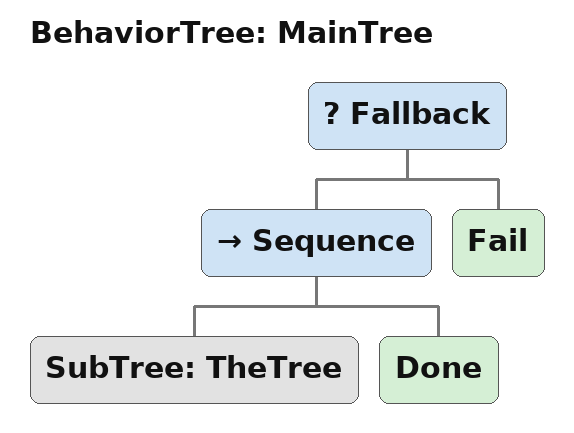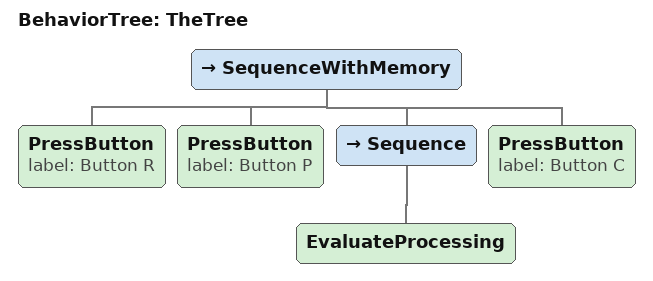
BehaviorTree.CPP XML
<root BTCPP_format="4" main_tree_to_execute="MainTree">
    <BehaviorTree ID="MainTree">
        <Fallback>
            <Sequence>
                <SubTree ID="TheTree" />
                <Done/>
            </Sequence>
            <Fail />
        </Fallback>
    </BehaviorTree>

    <BehaviorTree ID="TheTree">
        <SequenceWithMemory>
            <PressButton label="Button R"/>
            <PressButton label="Button P"/>
            <Sequence>
                <EvaluateProcessing/>
            </Sequence>
            <PressButton label="Button C"/>
        </SequenceWithMemory>
     </BehaviorTree>
</root>
